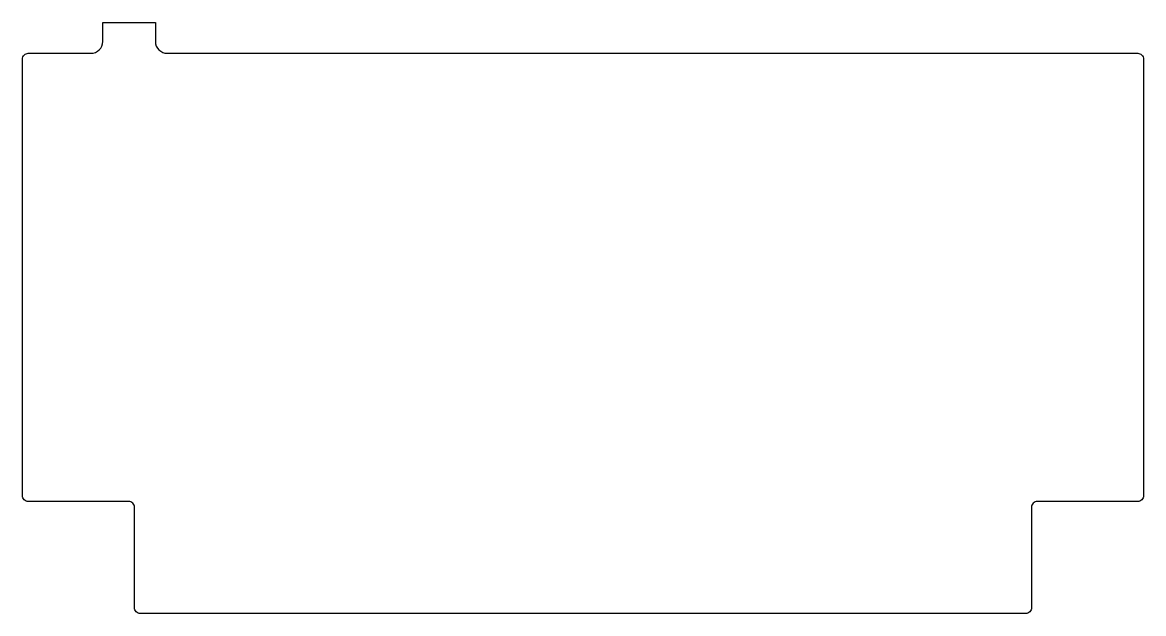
# Model space of a CAD drawing. Header units: millimetres. Extents: x 0 to 190, y 0 to 100.
import ezdxf

# ---------------------------------------------------------------- set-up
doc = ezdxf.new("R2010")
doc.units = ezdxf.units.MM
doc.layers.get('0').update_dxf_attribs({"linetype": 'CONTINUOUS'})

msp = doc.modelspace()

# ---------------------------------------------------------------- linework, layer by layer
msp.add_lwpolyline([(170.45, 0), (20.05, 0, -0.414214), (19.05, 1), (19.05, 18.05, 0.414214), (18.05, 19.05), (1, 19.05, -0.414214), (0, 20.05), (0, 94.25, -0.414214), (1, 95.25), (11.65, 95.25, 0.414214), (13.65, 97.25), (13.65, 100.5), (22.6, 100.5), (22.6, 97.25, 0.414214), (24.6, 95.25), (189.5, 95.25, -0.414214), (190.5, 94.25), (190.5, 20.05, -0.414214), (189.5, 19.05), (172.45, 19.05, 0.414214), (171.45, 18.05), (171.45, 1, -0.414214)], format="xyb", close=True)

doc.saveas('drawing.dxf')
